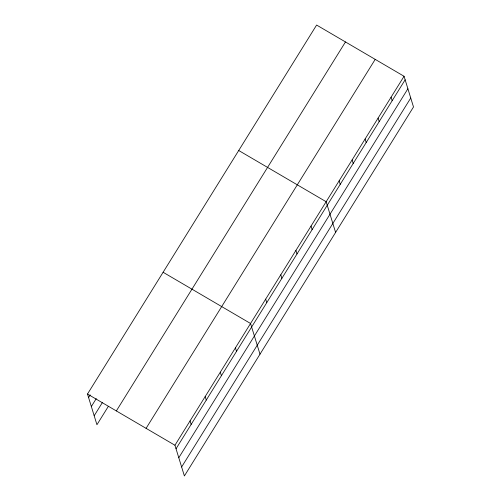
<?xml version="1.0" encoding="UTF-8"?>
<svg xmlns="http://www.w3.org/2000/svg" width="501" height="501" viewBox="0 0 501 501"><rect width="100%" height="100%" fill="white"/><g stroke="black" fill="none" stroke-linecap="round" stroke-linejoin="round"><path stroke-width="0.75" d="M87.5 394.03L316.613 25.05L404.057 76.271L413.5 106.97L184.387 475.95L174.943 445.251L87.5 394.03L96.944 424.729L108.385 406.298M88.583 397.562L90.218 394.926M91.339 406.524L96.248 398.627M94.182 415.761L102.354 402.597M116.351 410.933L345.471 41.952M146.085 428.349L375.205 59.368M174.943 445.251L404.057 76.271M176.026 448.783L405.146 79.803M178.788 457.745L407.902 88.765M181.625 466.982L410.745 98.002M238.714 150.5L326.157 201.728L335.601 232.42M163.107 272.268L250.55 323.489L259.994 354.188M391.074 97.181L392.164 100.714M378.092 118.092L379.182 121.618M365.11 138.996L366.193 142.528M352.128 159.907L353.211 163.439M339.146 180.817L340.229 184.349M311.04 226.076L312.123 229.608M295.916 250.431L296.999 253.963M280.792 274.786L281.881 278.312M265.674 299.135L266.757 302.667M235.426 347.844L236.516 351.37M220.308 372.193L221.392 375.725M205.185 396.548L206.274 400.08M190.067 420.903L191.15 424.428"/></g></svg>
